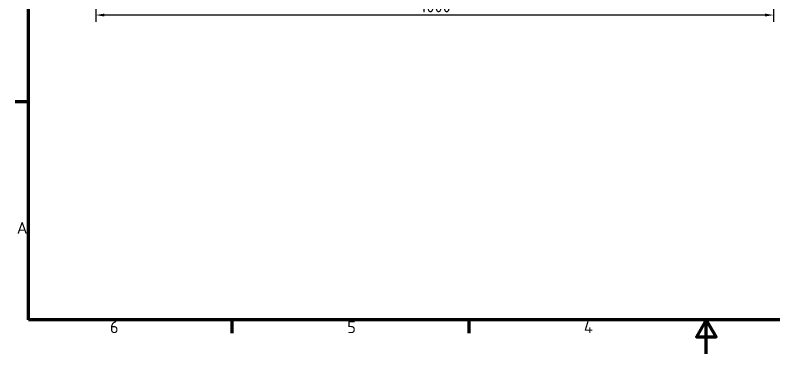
# Model space of a CAD drawing. Header units: millimetres. Extents: x 0 to 3492, y -130 to 1485.
# Drawn here: x 31 to 1150, y 0 to 499 of the extents above; entities that cross this region are included whole.
import ezdxf

# ---------------------------------------------------------------- set-up
doc = ezdxf.new("R2010")
doc.units = ezdxf.units.MM
doc.header["$LTSCALE"] = 5
doc.layers.add('Bemaßung (ISO)', color=7, linetype='Continuous', lineweight=25)
doc.layers.add('Rahmen (ISO)', color=7, linetype='Continuous', lineweight=70)
doc.styles.add('Notiztext (DIN)', font='isocpeur.ttf')
doc.styles.add('TXT 3_5', font='isocpeur.ttf')
doc.dimstyles.new('Anrin Standard (DIN)', dxfattribs={"dimscale": 5, "dimtxt": 3.5, "dimasz": 2.5, "dimexe": 2, "dimexo": 0, "dimgap": 0.8, "dimtad": 1, "dimrnd": 1e-08, "dimtxsty": 'TXT 3_5', "dimcen": 0.09, "dimdle": 10, "dimclrd": 256, "dimclre": 256, "dimclrt": 256, "dimadec": 0, "dimazin": 2, "dimtfac": 0.714286, "dimtmove": 0, "dimatfit": 3, "dimfxl": 1, "dimtolj": 1, "dimlwd": -1, "dimlwe": -1, "dimarcsym": 0})

# ---------------------------------------------------------------- blocks, each defined once
blk = doc.blocks.new('Ränder Standardrahmen')
at = {"layer": 'Rahmen (ISO)'}
for p, q in [((10, 74.25), (6.1, 74.25)), ((70, 10), (70, 6.1)), ((140, 10), (140, 6.1))]:
    blk.add_line(p, q, dxfattribs=at)
at = {"layer": 'Rahmen (ISO)', "flags": 128}
for points in [[(10, 10), (10, 287), (410, 287), (410, 10), (10, 10)], [(210, 0), (210, 10), (207.11, 5), (212.89, 5), (210, 10)]]:
    blk.add_lwpolyline(points, dxfattribs=at)
at = {"layer": 'Rahmen (ISO)', "char_height": 3.5, "attachment_point": 7, "style": 'Notiztext (DIN)'}
for s, insert in [('A', (6.58, 35.38)), ('6', (34.08, 6.1)), ('5', (104.08, 6.1)), ('4', (173.9, 6.1))]:
    blk.add_mtext(s, dxfattribs=dict(at, insert=insert))
blk = doc.blocks.new('*D30')
at = {"layer": 'Bemaßung (ISO)', "transparency": 16777216}
for p, q in [((149.4, 584.2), (149.4, 489.2)), ((1149.4, 584.2), (1149.4, 489.2)), ((1136.9, 499.2), (161.9, 499.2))]:
    blk.add_line(p, q, dxfattribs=at)
for points in [[(161.9, 501.3), (161.9, 497.1), (149.4, 499.2)], [(1136.9, 501.3), (1136.9, 497.1), (1149.4, 499.2)]]:
    blk.add_solid(points, dxfattribs=at)
at = {"layer": 'Defpoints', "color": 0, "transparency": 16777216}
for p in [(149.4, 584.2), (1149.4, 584.2), (149.4, 499.2)]:
    blk.add_point(p, dxfattribs=at)
at = {"layer": 'Bemaßung (ISO)', "transparency": 16777216, "insert": (628.4, 520.7), "char_height": 17.5, "attachment_point": 1, "style": 'TXT 3_5'}
blk.add_mtext('\\A1;1000', dxfattribs=at)

msp = doc.modelspace()

# ---------------------------------------------------------------- block references
at = {"xscale": 5, "yscale": 5, "zscale": 5}
msp.add_blockref('Ränder Standardrahmen', (0, 0), dxfattribs=at)

# ---------------------------------------------------------------- dimensions: what is measured, and where the dimension line sits
at = {"layer": 'Bemaßung (ISO)'}
dim = msp.add_linear_dim(base=(149.448, 499.189), p1=(1149.448, 584.189), p2=(149.448, 584.189), angle=180, dimstyle='Anrin Standard (DIN)', override={"dimgap": 0.8, "dimdec": 2, "dimtol": 0, "dimlim": 0, "dimtp": 0, "dimtm": 0, "dimtdec": 2, "dimtofl": 0, "dimatfit": 1}, dxfattribs=at)
dim.commit()
dim.dimension.update_dxf_attribs({"geometry": '*D30', "text_midpoint": (649.448, 499.189), "dimtype": 160})

doc.saveas('drawing.dxf')
